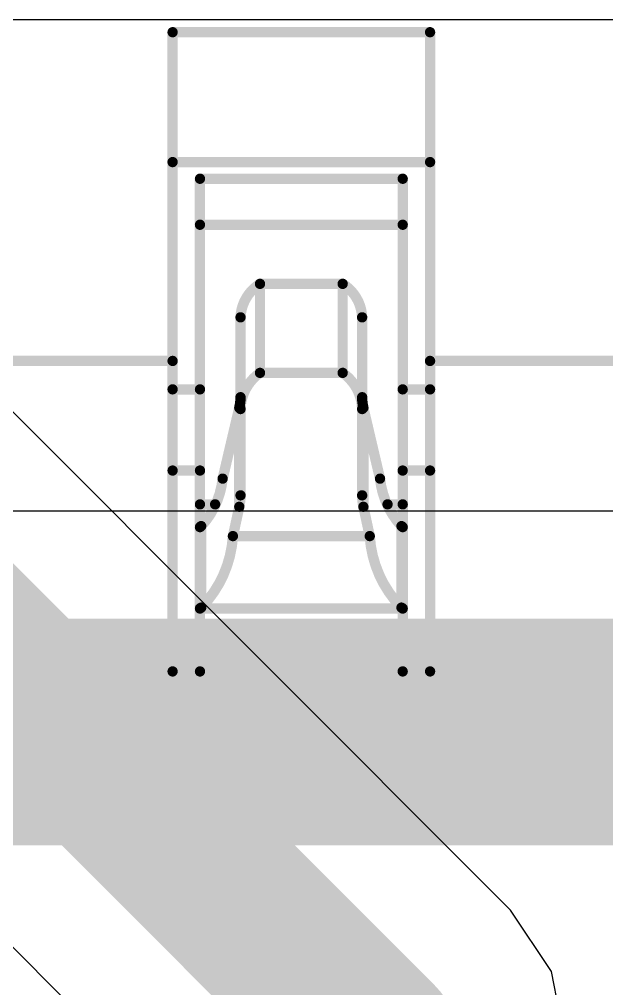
# Model space of a CAD drawing. Header units: inches. Extents: x -6 to 5433, y -4 to 5447.
# Drawn here: x 10.137 to 10.861, y 29.897 to 31.091 of the extents above; entities that cross this region are included whole.
import ezdxf

# ---------------------------------------------------------------- set-up
doc = ezdxf.new("R2010")
doc.units = ezdxf.units.IN
for name, color, linetype in [('Bottom Layer', 5, 'Continuous'), ('Mechanical 4', 56, 'Continuous'), ('Power', 76, 'Continuous'), ('Top Layer', 1, 'Continuous')]:
    doc.layers.add(name, color=color, linetype=linetype)

msp = doc.modelspace()

# ---------------------------------------------------------------- linework, layer by layer
at = {"layer": 'Bottom Layer'}
msp.add_line((14.45722534, 30.48476758), (10.07944644, 30.48476758), dxfattribs=at)
msp.add_lwpolyline([(4.55450194, 30.2128428, 0.2794, 0.2794, 0), (14.47733452, 30.2128428, 0.2794, 0.2794, 0)], format="xyseb", dxfattribs=at)
at = {"layer": 'Mechanical 4'}
for points in [[(10.3261541, 31.07494674, 0.0127, 0.0127, 0), (10.6436541, 31.07494674, 0.0127, 0.0127, 0)], [(10.3261541, 30.28744514, 0.0127, 0.0127, 0), (10.3261541, 31.07494674, 0.0127, 0.0127, 0)], [(10.6436541, 30.66994628, 0.0127, 0.0127, 0), (10.6436541, 31.07494674, 0.0127, 0.0127, 0)], [(10.3261541, 30.91494452, 0.0127, 0.0127, 0), (10.6436541, 30.91494452, 0.0127, 0.0127, 0)], [(10.35990562, 30.89440862, 0.0127, 0.0127, 0), (10.60990512, 30.89440862, 0.0127, 0.0127, 0)], [(10.35990562, 30.28744514, 0.0127, 0.0127, 0), (10.35990562, 30.89440862, 0.0127, 0.0127, 0)], [(10.60990512, 30.28744514, 0.0127, 0.0127, 0), (10.60990512, 30.89440862, 0.0127, 0.0127, 0)], [(10.35990562, 30.83773868, 0.0127, 0.0127, 0), (10.60990512, 30.83773868, 0.0127, 0.0127, 0)], [(10.40990552, 30.72369522, 0.0127, 0.0127, -0.2473774344944057), (10.4339136, 30.76494482, 0.0127, 0.0127, 0)], [(10.43391614, 30.76494482, 0.0127, 0.0127, 0), (10.5358946, 30.76494482, 0.0127, 0.0127, 0)], [(10.43391614, 30.65528286, 0.0127, 0.0127, 0), (10.43391614, 30.76494482, 0.0127, 0.0127, 0)], [(10.5358946, 30.65528286, 0.0127, 0.0127, 0), (10.5358946, 30.76494482, 0.0127, 0.0127, 0)], [(10.53589714, 30.76494482, 0.0127, 0.0127, -0.2473774344944055), (10.55990522, 30.72369522, 0.0127, 0.0127, 0)], [(10.40990552, 30.50434844, 0.0127, 0.0127, 0), (10.40990552, 30.72369522, 0.0127, 0.0127, 0)], [(10.55990522, 30.50434844, 0.0127, 0.0127, 0), (10.55990522, 30.72369522, 0.0127, 0.0127, 0)], [(10.0086541, 30.66994628, 0.0127, 0.0127, 0), (10.3261541, 30.66994628, 0.0127, 0.0127, 0)], [(10.6436541, 30.66994628, 0.0127, 0.0127, 0), (10.9611541, 30.66994628, 0.0127, 0.0127, 0)], [(10.6436541, 30.28744514, 0.0127, 0.0127, 0), (10.6436541, 30.66994628, 0.0127, 0.0127, 0)], [(10.40990552, 30.61071348, 0.0127, 0.0127, -0.2374800627721871), (10.4339136, 30.6552854, 0.0127, 0.0127, 0)], [(10.43391614, 30.65528286, 0.0127, 0.0127, 0), (10.5358946, 30.65528286, 0.0127, 0.0127, 0)], [(10.53589714, 30.6552854, 0.0127, 0.0127, -0.2374800627721868), (10.55990522, 30.61071348, 0.0127, 0.0127, 0)], [(10.3261541, 30.63494508, 0.0127, 0.0127, 0), (10.35990562, 30.63494508, 0.0127, 0.0127, 0)], [(10.60990512, 30.63494508, 0.0127, 0.0127, 0), (10.6436541, 30.63494508, 0.0127, 0.0127, 0)], [(10.40990552, 30.62525752, 0.0127, 0.0127, -0.05786385222314867), (10.4083866, 30.61223494, 0.0127, 0.0127, 0)], [(10.56142414, 30.61223494, 0.0127, 0.0127, -0.05786385222358634), (10.55990522, 30.62525752, 0.0127, 0.0127, 0)], [(10.3878634, 30.5249453, 0.0127, 0.0127, 0), (10.4083866, 30.61223494, 0.0127, 0.0127, 0)], [(10.4083866, 30.49027684, 0.0127, 0.0127, 0), (10.4083866, 30.61223494, 0.0127, 0.0127, 0)], [(10.56142414, 30.61223494, 0.0127, 0.0127, 0), (10.5819448, 30.5249453, 0.0127, 0.0127, 0)], [(10.56142414, 30.49027684, 0.0127, 0.0127, 0), (10.56142414, 30.61223494, 0.0127, 0.0127, 0)], [(10.3261541, 30.53494528, 0.0127, 0.0127, 0), (10.35990562, 30.53494528, 0.0127, 0.0127, 0)], [(10.60990512, 30.53494528, 0.0127, 0.0127, 0), (10.6436541, 30.53494528, 0.0127, 0.0127, 0)], [(10.38786594, 30.52494784, 0.0127, 0.0127, -0.1625906327552088), (10.36142454, 30.46645418, 0.0127, 0.0127, 0)], [(10.6083862, 30.46645418, 0.0127, 0.0127, -0.1625906327552086), (10.5819448, 30.52494784, 0.0127, 0.0127, 0)], [(10.40990552, 30.50434844, 0.0127, 0.0127, -0.05365793627952005), (10.4083866, 30.49027684, 0.0127, 0.0127, 0)], [(10.56142414, 30.49027684, 0.0127, 0.0127, -0.0536579362795205), (10.55990522, 30.50434844, 0.0127, 0.0127, 0)], [(10.35990562, 30.49328166, 0.0127, 0.0127, 0), (10.378567, 30.49328166, 0.0127, 0.0127, 0)], [(10.40053292, 30.45417836, 0.0127, 0.0127, 0), (10.4083866, 30.49027684, 0.0127, 0.0127, 0)], [(10.56142414, 30.49027684, 0.0127, 0.0127, 0), (10.56927782, 30.45417836, 0.0127, 0.0127, 0)], [(10.59124374, 30.49328166, 0.0127, 0.0127, 0), (10.60990512, 30.49328166, 0.0127, 0.0127, 0)], [(10.360914, 30.46613922, 0.0127, 0.0127, 0), (10.36142454, 30.46645418, 0.0127, 0.0127, 0)], [(10.36142454, 30.36607592, 0.0127, 0.0127, 0), (10.36142454, 30.46645418, 0.0127, 0.0127, 0)], [(10.6083862, 30.46645418, 0.0127, 0.0127, 0), (10.6086529, 30.46629416, 0.0127, 0.0127, 0)], [(10.6083862, 30.36607592, 0.0127, 0.0127, 0), (10.6083862, 30.46645418, 0.0127, 0.0127, 0)], [(10.6086529, 30.46629416, 0.0127, 0.0127, 0), (10.60891198, 30.46613414, 0.0127, 0.0127, 0)], [(10.35990562, 30.46521466, 0.0127, 0.0127, -0.0110217609132284), (10.35994118, 30.46530102, 0.0127, 0.0127, 0)], [(10.35994118, 30.46530102, 0.0127, 0.0127, -0.02840440648746202), (10.3599869, 30.46538992, 0.0127, 0.0127, 0)], [(10.3599869, 30.46538992, 0.0127, 0.0127, -0.03504147040798669), (10.36005294, 30.46548644, 0.0127, 0.0127, 0)], [(10.36005294, 30.46548644, 0.0127, 0.0127, -0.0323185832592217), (10.360152, 30.46559312, 0.0127, 0.0127, 0)], [(10.360152, 30.46559312, 0.0127, 0.0127, -0.02446223681965925), (10.36028916, 30.4657125, 0.0127, 0.0127, 0)], [(10.3602917, 30.46570996, 0.0127, 0.0127, -0.0137291896014631), (10.3604695, 30.46584458, 0.0127, 0.0127, 0)], [(10.3604695, 30.46584458, 0.0127, 0.0127, -0.008119992652896637), (10.36068032, 30.46598682, 0.0127, 0.0127, 0)], [(10.36067778, 30.46598936, 0.0127, 0.0127, -0.004820635683676854), (10.360914, 30.46613922, 0.0127, 0.0127, 0)], [(10.60890944, 30.4661316, 0.0127, 0.0127, -0.006054857902925145), (10.6091482, 30.46598174, 0.0127, 0.0127, 0)], [(10.60915074, 30.46598428, 0.0127, 0.0127, -0.01073696929498064), (10.60935648, 30.46584204, 0.0127, 0.0127, 0)], [(10.60935648, 30.4658395, 0.0127, 0.0127, -0.01856237098320617), (10.60952158, 30.4657125, 0.0127, 0.0127, 0)], [(10.60952158, 30.46571504, 0.0127, 0.0127, -0.02338621049397108), (10.60964604, 30.4655982, 0.0127, 0.0127, 0)], [(10.60964604, 30.46559565999999, 0.0127, 0.0127, -0.05432145124087056), (10.60980606, 30.465395, 0.0127, 0.0127, 0)], [(10.6098086, 30.46539754, 0.0127, 0.0127, -0.02859688068710218), (10.60990766, 30.46521466, 0.0127, 0.0127, 0)], [(10.40053292, 30.4541809, 0.0127, 0.0127, -0.1798939642534223), (10.36142454, 30.36607592, 0.0127, 0.0127, 0)], [(10.40053292, 30.45417836, 0.0127, 0.0127, 0), (10.56927782, 30.45417836, 0.0127, 0.0127, 0)], [(10.6083862, 30.36607592, 0.0127, 0.0127, -0.1798939642534224), (10.56927782, 30.4541809, 0.0127, 0.0127, 0)], [(10.35990562, 30.36514628, 0.0127, 0.0127, -0.01323430956366823), (10.35994118, 30.36521231999999, 0.0127, 0.0127, 0)], [(10.35990562, 30.36494562, 0.0127, 0.0127, 0), (10.60990512, 30.36494562, 0.0127, 0.0127, 0)], [(10.35994118, 30.36521231999999, 0.0127, 0.0127, -0.03268862855837561), (10.3599869, 30.36528089999999, 0.0127, 0.0127, 0)], [(10.3599869, 30.36527582, 0.0127, 0.0127, -0.03744583019144202), (10.36005294, 30.36534948, 0.0127, 0.0127, 0)], [(10.36005294, 30.36534948, 0.0127, 0.0127, -0.03188120477382805), (10.360152, 30.36542822, 0.0127, 0.0127, 0)], [(10.36014946, 30.36543076, 0.0127, 0.0127, -0.02261994772362603), (10.36028916, 30.3655222, 0.0127, 0.0127, 0)], [(10.36028916, 30.36551966, 0.0127, 0.0127, -0.01220889241932086), (10.36046696, 30.36561872, 0.0127, 0.0127, 0)], [(10.36046696, 30.36561872, 0.0127, 0.0127, -0.007070305401736383), (10.36067778, 30.3657254, 0.0127, 0.0127, 0)], [(10.36067778, 30.3657254, 0.0127, 0.0127, 0), (10.360914, 30.3658397, 0.0127, 0.0127, 0)], [(10.360914, 30.3658397, 0.0127, 0.0127, 0), (10.36142454, 30.36607592, 0.0127, 0.0127, 0)], [(10.6083862, 30.36607592, 0.0127, 0.0127, 0), (10.6086529, 30.365954, 0.0127, 0.0127, 0)], [(10.6086529, 30.365954, 0.0127, 0.0127, 0), (10.60891198, 30.36583716, 0.0127, 0.0127, 0)], [(10.60891198, 30.36583716, 0.0127, 0.0127, -0.005205334057748457), (10.60915074, 30.3657254, 0.0127, 0.0127, 0)], [(10.6091482, 30.36572286, 0.0127, 0.0127, -0.009375622331237895), (10.60935394, 30.36561618, 0.0127, 0.0127, 0)], [(10.60935394, 30.36561618, 0.0127, 0.0127, -0.01668702487754157), (10.60952158, 30.36551966, 0.0127, 0.0127, 0)], [(10.60952158, 30.36551966, 0.0127, 0.0127, -0.02199391695934208), (10.60964604, 30.3654333, 0.0127, 0.0127, 0)], [(10.6096435, 30.3654333, 0.0127, 0.0127, -0.0267508919486498), (10.60973748, 30.36535456, 0.0127, 0.0127, 0)], [(10.60974002, 30.36535456, 0.0127, 0.0127, -0.02828763820693025), (10.6098086, 30.36528344, 0.0127, 0.0127, 0)], [(10.6098086, 30.36528344, 0.0127, 0.0127, -0.03260546142989987), (10.60990512, 30.36514628, 0.0127, 0.0127, 0)], [(10.3261541, 30.28744514, 0.0127, 0.0127, 0), (10.6436541, 30.28744514, 0.0127, 0.0127, 0)]]:
    msp.add_lwpolyline(points, format="xyseb", dxfattribs=at)
for points in [[(10.3229791, 31.07494674, 0.00635, 0.00635, 1), (10.3293291, 31.07494674, 0.00635, 0.00635, 1)], [(10.3229791, 31.07494674, 0.00635, 0.00635, 1), (10.3293291, 31.07494674, 0.00635, 0.00635, 1)], [(10.6404791, 31.07494674, 0.00635, 0.00635, 1), (10.6468291, 31.07494674, 0.00635, 0.00635, 1)], [(10.6404791, 31.07494674, 0.00635, 0.00635, 1), (10.6468291, 31.07494674, 0.00635, 0.00635, 1)], [(10.3229791, 30.91494452, 0.00635, 0.00635, 1), (10.3293291, 30.91494452, 0.00635, 0.00635, 1)], [(10.6404791, 30.91494452, 0.00635, 0.00635, 1), (10.6468291, 30.91494452, 0.00635, 0.00635, 1)], [(10.35673062, 30.89440862, 0.00635, 0.00635, 1), (10.36308062, 30.89440862, 0.00635, 0.00635, 1)], [(10.35673062, 30.89440862, 0.00635, 0.00635, 1), (10.36308062, 30.89440862, 0.00635, 0.00635, 1)], [(10.60673012, 30.89440862, 0.00635, 0.00635, 1), (10.61308012, 30.89440862, 0.00635, 0.00635, 1)], [(10.60673012, 30.89440862, 0.00635, 0.00635, 1), (10.61308012, 30.89440862, 0.00635, 0.00635, 1)], [(10.35673062, 30.83773868, 0.00635, 0.00635, 1), (10.36308062, 30.83773868, 0.00635, 0.00635, 1)], [(10.60673012, 30.83773868, 0.00635, 0.00635, 1), (10.61308012, 30.83773868, 0.00635, 0.00635, 1)], [(10.4307386, 30.76494482, 0.00635, 0.00635, 1), (10.4370886, 30.76494482, 0.00635, 0.00635, 1)], [(10.43074114, 30.76494482, 0.00635, 0.00635, 1), (10.43709114, 30.76494482, 0.00635, 0.00635, 1)], [(10.43074114, 30.76494482, 0.00635, 0.00635, 1), (10.43709114, 30.76494482, 0.00635, 0.00635, 1)], [(10.5327196, 30.76494482, 0.00635, 0.00635, 1), (10.5390696, 30.76494482, 0.00635, 0.00635, 1)], [(10.5327196, 30.76494482, 0.00635, 0.00635, 1), (10.5390696, 30.76494482, 0.00635, 0.00635, 1)], [(10.53272214, 30.76494482, 0.00635, 0.00635, 1), (10.53907214, 30.76494482, 0.00635, 0.00635, 1)], [(10.40673052, 30.72369522, 0.00635, 0.00635, 1), (10.41308052, 30.72369522, 0.00635, 0.00635, 1)], [(10.40673052, 30.72369522, 0.00635, 0.00635, 1), (10.41308052, 30.72369522, 0.00635, 0.00635, 1)], [(10.55673022, 30.72369522, 0.00635, 0.00635, 1), (10.56308022, 30.72369522, 0.00635, 0.00635, 1)], [(10.55673022, 30.72369522, 0.00635, 0.00635, 1), (10.56308022, 30.72369522, 0.00635, 0.00635, 1)], [(10.3229791, 30.66994628, 0.00635, 0.00635, 1), (10.3293291, 30.66994628, 0.00635, 0.00635, 1)], [(10.6404791, 30.66994628, 0.00635, 0.00635, 1), (10.6468291, 30.66994628, 0.00635, 0.00635, 1)], [(10.6404791, 30.66994628, 0.00635, 0.00635, 1), (10.6468291, 30.66994628, 0.00635, 0.00635, 1)], [(10.6404791, 30.66994628, 0.00635, 0.00635, 1), (10.6468291, 30.66994628, 0.00635, 0.00635, 1)], [(10.4307386, 30.6552854, 0.00635, 0.00635, 1), (10.4370886, 30.6552854, 0.00635, 0.00635, 1)], [(10.43074114, 30.65528286, 0.00635, 0.00635, 1), (10.43709114, 30.65528286, 0.00635, 0.00635, 1)], [(10.43074114, 30.65528286, 0.00635, 0.00635, 1), (10.43709114, 30.65528286, 0.00635, 0.00635, 1)], [(10.5327196, 30.65528286, 0.00635, 0.00635, 1), (10.5390696, 30.65528286, 0.00635, 0.00635, 1)], [(10.5327196, 30.65528286, 0.00635, 0.00635, 1), (10.5390696, 30.65528286, 0.00635, 0.00635, 1)], [(10.53272214, 30.6552854, 0.00635, 0.00635, 1), (10.53907214, 30.6552854, 0.00635, 0.00635, 1)], [(10.3229791, 30.63494508, 0.00635, 0.00635, 1), (10.3293291, 30.63494508, 0.00635, 0.00635, 1)], [(10.35673062, 30.63494508, 0.00635, 0.00635, 1), (10.36308062, 30.63494508, 0.00635, 0.00635, 1)], [(10.60673012, 30.63494508, 0.00635, 0.00635, 1), (10.61308012, 30.63494508, 0.00635, 0.00635, 1)], [(10.6404791, 30.63494508, 0.00635, 0.00635, 1), (10.6468291, 30.63494508, 0.00635, 0.00635, 1)], [(10.40673052, 30.62525752, 0.00635, 0.00635, 1), (10.41308052, 30.62525752, 0.00635, 0.00635, 1)], [(10.55673022, 30.62525752, 0.00635, 0.00635, 1), (10.56308022, 30.62525752, 0.00635, 0.00635, 1)], [(10.4052116, 30.61223494, 0.00635, 0.00635, 1), (10.4115616, 30.61223494, 0.00635, 0.00635, 1)], [(10.4052116, 30.61223494, 0.00635, 0.00635, 1), (10.4115616, 30.61223494, 0.00635, 0.00635, 1)], [(10.4052116, 30.61223494, 0.00635, 0.00635, 1), (10.4115616, 30.61223494, 0.00635, 0.00635, 1)], [(10.40673052, 30.61071348, 0.00635, 0.00635, 1), (10.41308052, 30.61071348, 0.00635, 0.00635, 1)], [(10.55673022, 30.61071348, 0.00635, 0.00635, 1), (10.56308022, 30.61071348, 0.00635, 0.00635, 1)], [(10.55824914, 30.61223494, 0.00635, 0.00635, 1), (10.56459914, 30.61223494, 0.00635, 0.00635, 1)], [(10.55824914, 30.61223494, 0.00635, 0.00635, 1), (10.56459914, 30.61223494, 0.00635, 0.00635, 1)], [(10.55824914, 30.61223494, 0.00635, 0.00635, 1), (10.56459914, 30.61223494, 0.00635, 0.00635, 1)], [(10.3229791, 30.53494528, 0.00635, 0.00635, 1), (10.3293291, 30.53494528, 0.00635, 0.00635, 1)], [(10.35673062, 30.53494528, 0.00635, 0.00635, 1), (10.36308062, 30.53494528, 0.00635, 0.00635, 1)], [(10.60673012, 30.53494528, 0.00635, 0.00635, 1), (10.61308012, 30.53494528, 0.00635, 0.00635, 1)], [(10.6404791, 30.53494528, 0.00635, 0.00635, 1), (10.6468291, 30.53494528, 0.00635, 0.00635, 1)], [(10.3846884, 30.5249453, 0.00635, 0.00635, 1), (10.3910384, 30.5249453, 0.00635, 0.00635, 1)], [(10.38469094, 30.52494784, 0.00635, 0.00635, 1), (10.39104094, 30.52494784, 0.00635, 0.00635, 1)], [(10.5787698, 30.52494784, 0.00635, 0.00635, 1), (10.5851198, 30.52494784, 0.00635, 0.00635, 1)], [(10.5787698, 30.5249453, 0.00635, 0.00635, 1), (10.5851198, 30.5249453, 0.00635, 0.00635, 1)], [(10.40673052, 30.50434844, 0.00635, 0.00635, 1), (10.41308052, 30.50434844, 0.00635, 0.00635, 1)], [(10.40673052, 30.50434844, 0.00635, 0.00635, 1), (10.41308052, 30.50434844, 0.00635, 0.00635, 1)], [(10.55673022, 30.50434844, 0.00635, 0.00635, 1), (10.56308022, 30.50434844, 0.00635, 0.00635, 1)], [(10.55673022, 30.50434844, 0.00635, 0.00635, 1), (10.56308022, 30.50434844, 0.00635, 0.00635, 1)], [(10.35673062, 30.49328166, 0.00635, 0.00635, 1), (10.36308062, 30.49328166, 0.00635, 0.00635, 1)], [(10.375392, 30.49328166, 0.00635, 0.00635, 1), (10.381742, 30.49328166, 0.00635, 0.00635, 1)], [(10.4052116, 30.49027684, 0.00635, 0.00635, 1), (10.4115616, 30.49027684, 0.00635, 0.00635, 1)], [(10.4052116, 30.49027684, 0.00635, 0.00635, 1), (10.4115616, 30.49027684, 0.00635, 0.00635, 1)], [(10.4052116, 30.49027684, 0.00635, 0.00635, 1), (10.4115616, 30.49027684, 0.00635, 0.00635, 1)], [(10.55824914, 30.49027684, 0.00635, 0.00635, 1), (10.56459914, 30.49027684, 0.00635, 0.00635, 1)], [(10.55824914, 30.49027684, 0.00635, 0.00635, 1), (10.56459914, 30.49027684, 0.00635, 0.00635, 1)], [(10.55824914, 30.49027684, 0.00635, 0.00635, 1), (10.56459914, 30.49027684, 0.00635, 0.00635, 1)], [(10.58806874, 30.49328166, 0.00635, 0.00635, 1), (10.59441874, 30.49328166, 0.00635, 0.00635, 1)], [(10.60673012, 30.49328166, 0.00635, 0.00635, 1), (10.61308012, 30.49328166, 0.00635, 0.00635, 1)], [(10.35824954, 30.46645418, 0.00635, 0.00635, 1), (10.36459954, 30.46645418, 0.00635, 0.00635, 1)], [(10.35824954, 30.46645418, 0.00635, 0.00635, 1), (10.36459954, 30.46645418, 0.00635, 0.00635, 1)], [(10.35824954, 30.46645418, 0.00635, 0.00635, 1), (10.36459954, 30.46645418, 0.00635, 0.00635, 1)], [(10.6052112, 30.46645418, 0.00635, 0.00635, 1), (10.6115612, 30.46645418, 0.00635, 0.00635, 1)], [(10.6052112, 30.46645418, 0.00635, 0.00635, 1), (10.6115612, 30.46645418, 0.00635, 0.00635, 1)], [(10.6052112, 30.46645418, 0.00635, 0.00635, 1), (10.6115612, 30.46645418, 0.00635, 0.00635, 1)], [(10.6054779, 30.46629416, 0.00635, 0.00635, 1), (10.6118279, 30.46629416, 0.00635, 0.00635, 1)], [(10.6054779, 30.46629416, 0.00635, 0.00635, 1), (10.6118279, 30.46629416, 0.00635, 0.00635, 1)], [(10.35673062, 30.46521466, 0.00635, 0.00635, 1), (10.36308062, 30.46521466, 0.00635, 0.00635, 1)], [(10.35676618, 30.46530102, 0.00635, 0.00635, 1), (10.36311618, 30.46530102, 0.00635, 0.00635, 1)], [(10.35676618, 30.46530102, 0.00635, 0.00635, 1), (10.36311618, 30.46530102, 0.00635, 0.00635, 1)], [(10.3568119, 30.46538992, 0.00635, 0.00635, 1), (10.3631619, 30.46538992, 0.00635, 0.00635, 1)], [(10.3568119, 30.46538992, 0.00635, 0.00635, 1), (10.3631619, 30.46538992, 0.00635, 0.00635, 1)], [(10.35687794, 30.46548644, 0.00635, 0.00635, 1), (10.36322794, 30.46548644, 0.00635, 0.00635, 1)], [(10.35687794, 30.46548644, 0.00635, 0.00635, 1), (10.36322794, 30.46548644, 0.00635, 0.00635, 1)], [(10.356977, 30.46559312, 0.00635, 0.00635, 1), (10.363327, 30.46559312, 0.00635, 0.00635, 1)], [(10.356977, 30.46559312, 0.00635, 0.00635, 1), (10.363327, 30.46559312, 0.00635, 0.00635, 1)], [(10.35711416, 30.4657125, 0.00635, 0.00635, 1), (10.36346416, 30.4657125, 0.00635, 0.00635, 1)], [(10.3571167, 30.46570996, 0.00635, 0.00635, 1), (10.3634667, 30.46570996, 0.00635, 0.00635, 1)], [(10.3572945, 30.46584458, 0.00635, 0.00635, 1), (10.3636445, 30.46584458, 0.00635, 0.00635, 1)], [(10.3572945, 30.46584458, 0.00635, 0.00635, 1), (10.3636445, 30.46584458, 0.00635, 0.00635, 1)], [(10.35750278, 30.46598936, 0.00635, 0.00635, 1), (10.36385278, 30.46598936, 0.00635, 0.00635, 1)], [(10.35750532, 30.46598682, 0.00635, 0.00635, 1), (10.36385532, 30.46598682, 0.00635, 0.00635, 1)], [(10.357739, 30.46613922, 0.00635, 0.00635, 1), (10.364089, 30.46613922, 0.00635, 0.00635, 1)], [(10.357739, 30.46613922, 0.00635, 0.00635, 1), (10.364089, 30.46613922, 0.00635, 0.00635, 1)], [(10.60573444, 30.4661316, 0.00635, 0.00635, 1), (10.61208444, 30.4661316, 0.00635, 0.00635, 1)], [(10.60573698, 30.46613414, 0.00635, 0.00635, 1), (10.61208698, 30.46613414, 0.00635, 0.00635, 1)], [(10.6059732, 30.46598174, 0.00635, 0.00635, 1), (10.6123232, 30.46598174, 0.00635, 0.00635, 1)], [(10.60597574, 30.46598428, 0.00635, 0.00635, 1), (10.61232574, 30.46598428, 0.00635, 0.00635, 1)], [(10.60618148, 30.46584204, 0.00635, 0.00635, 1), (10.61253148, 30.46584204, 0.00635, 0.00635, 1)], [(10.60618148, 30.4658395, 0.00635, 0.00635, 1), (10.61253148, 30.4658395, 0.00635, 0.00635, 1)], [(10.60634658, 30.46571504, 0.00635, 0.00635, 1), (10.61269658, 30.46571504, 0.00635, 0.00635, 1)], [(10.60634658, 30.4657125, 0.00635, 0.00635, 1), (10.61269658, 30.4657125, 0.00635, 0.00635, 1)], [(10.60647104, 30.4655982, 0.00635, 0.00635, 1), (10.61282104, 30.4655982, 0.00635, 0.00635, 1)], [(10.60647104, 30.46559565999999, 0.00635, 0.00635, 1), (10.61282104, 30.46559565999999, 0.00635, 0.00635, 1)], [(10.60663106, 30.465395, 0.00635, 0.00635, 1), (10.61298106, 30.465395, 0.00635, 0.00635, 1)], [(10.6066336, 30.46539754, 0.00635, 0.00635, 1), (10.6129836, 30.46539754, 0.00635, 0.00635, 1)], [(10.60673266, 30.46521466, 0.00635, 0.00635, 1), (10.61308266, 30.46521466, 0.00635, 0.00635, 1)], [(10.39735792, 30.4541809, 0.00635, 0.00635, 1), (10.40370792, 30.4541809, 0.00635, 0.00635, 1)], [(10.39735792, 30.45417836, 0.00635, 0.00635, 1), (10.40370792, 30.45417836, 0.00635, 0.00635, 1)], [(10.39735792, 30.45417836, 0.00635, 0.00635, 1), (10.40370792, 30.45417836, 0.00635, 0.00635, 1)], [(10.56610282, 30.4541809, 0.00635, 0.00635, 1), (10.57245282, 30.4541809, 0.00635, 0.00635, 1)], [(10.56610282, 30.45417836, 0.00635, 0.00635, 1), (10.57245282, 30.45417836, 0.00635, 0.00635, 1)], [(10.56610282, 30.45417836, 0.00635, 0.00635, 1), (10.57245282, 30.45417836, 0.00635, 0.00635, 1)], [(10.35673062, 30.36514628, 0.00635, 0.00635, 1), (10.36308062, 30.36514628, 0.00635, 0.00635, 1)], [(10.35673062, 30.36494562, 0.00635, 0.00635, 1), (10.36308062, 30.36494562, 0.00635, 0.00635, 1)], [(10.35676618, 30.36521231999999, 0.00635, 0.00635, 1), (10.36311618, 30.36521231999999, 0.00635, 0.00635, 1)], [(10.35676618, 30.36521231999999, 0.00635, 0.00635, 1), (10.36311618, 30.36521231999999, 0.00635, 0.00635, 1)], [(10.3568119, 30.36528089999999, 0.00635, 0.00635, 1), (10.3631619, 30.36528089999999, 0.00635, 0.00635, 1)], [(10.3568119, 30.36527582, 0.00635, 0.00635, 1), (10.3631619, 30.36527582, 0.00635, 0.00635, 1)], [(10.35687794, 30.36534948, 0.00635, 0.00635, 1), (10.36322794, 30.36534948, 0.00635, 0.00635, 1)], [(10.35687794, 30.36534948, 0.00635, 0.00635, 1), (10.36322794, 30.36534948, 0.00635, 0.00635, 1)], [(10.35697446, 30.36543076, 0.00635, 0.00635, 1), (10.36332446, 30.36543076, 0.00635, 0.00635, 1)], [(10.356977, 30.36542822, 0.00635, 0.00635, 1), (10.363327, 30.36542822, 0.00635, 0.00635, 1)], [(10.35711416, 30.3655222, 0.00635, 0.00635, 1), (10.36346416, 30.3655222, 0.00635, 0.00635, 1)], [(10.35711416, 30.36551966, 0.00635, 0.00635, 1), (10.36346416, 30.36551966, 0.00635, 0.00635, 1)], [(10.35729196, 30.36561872, 0.00635, 0.00635, 1), (10.36364196, 30.36561872, 0.00635, 0.00635, 1)], [(10.35729196, 30.36561872, 0.00635, 0.00635, 1), (10.36364196, 30.36561872, 0.00635, 0.00635, 1)], [(10.35750278, 30.3657254, 0.00635, 0.00635, 1), (10.36385278, 30.3657254, 0.00635, 0.00635, 1)], [(10.35750278, 30.3657254, 0.00635, 0.00635, 1), (10.36385278, 30.3657254, 0.00635, 0.00635, 1)], [(10.357739, 30.3658397, 0.00635, 0.00635, 1), (10.364089, 30.3658397, 0.00635, 0.00635, 1)], [(10.357739, 30.3658397, 0.00635, 0.00635, 1), (10.364089, 30.3658397, 0.00635, 0.00635, 1)], [(10.35824954, 30.36607592, 0.00635, 0.00635, 1), (10.36459954, 30.36607592, 0.00635, 0.00635, 1)], [(10.35824954, 30.36607592, 0.00635, 0.00635, 1), (10.36459954, 30.36607592, 0.00635, 0.00635, 1)], [(10.35824954, 30.36607592, 0.00635, 0.00635, 1), (10.36459954, 30.36607592, 0.00635, 0.00635, 1)], [(10.6052112, 30.36607592, 0.00635, 0.00635, 1), (10.6115612, 30.36607592, 0.00635, 0.00635, 1)], [(10.6052112, 30.36607592, 0.00635, 0.00635, 1), (10.6115612, 30.36607592, 0.00635, 0.00635, 1)], [(10.6052112, 30.36607592, 0.00635, 0.00635, 1), (10.6115612, 30.36607592, 0.00635, 0.00635, 1)], [(10.6054779, 30.365954, 0.00635, 0.00635, 1), (10.6118279, 30.365954, 0.00635, 0.00635, 1)], [(10.6054779, 30.365954, 0.00635, 0.00635, 1), (10.6118279, 30.365954, 0.00635, 0.00635, 1)], [(10.60573698, 30.36583716, 0.00635, 0.00635, 1), (10.61208698, 30.36583716, 0.00635, 0.00635, 1)], [(10.60573698, 30.36583716, 0.00635, 0.00635, 1), (10.61208698, 30.36583716, 0.00635, 0.00635, 1)], [(10.6059732, 30.36572286, 0.00635, 0.00635, 1), (10.6123232, 30.36572286, 0.00635, 0.00635, 1)], [(10.60597574, 30.3657254, 0.00635, 0.00635, 1), (10.61232574, 30.3657254, 0.00635, 0.00635, 1)], [(10.60617894, 30.36561618, 0.00635, 0.00635, 1), (10.61252894, 30.36561618, 0.00635, 0.00635, 1)], [(10.60617894, 30.36561618, 0.00635, 0.00635, 1), (10.61252894, 30.36561618, 0.00635, 0.00635, 1)], [(10.60634658, 30.36551966, 0.00635, 0.00635, 1), (10.61269658, 30.36551966, 0.00635, 0.00635, 1)], [(10.60634658, 30.36551966, 0.00635, 0.00635, 1), (10.61269658, 30.36551966, 0.00635, 0.00635, 1)], [(10.6064685, 30.3654333, 0.00635, 0.00635, 1), (10.6128185, 30.3654333, 0.00635, 0.00635, 1)], [(10.60647104, 30.3654333, 0.00635, 0.00635, 1), (10.61282104, 30.3654333, 0.00635, 0.00635, 1)], [(10.60656248, 30.36535456, 0.00635, 0.00635, 1), (10.61291248, 30.36535456, 0.00635, 0.00635, 1)], [(10.60656502, 30.36535456, 0.00635, 0.00635, 1), (10.61291502, 30.36535456, 0.00635, 0.00635, 1)], [(10.6066336, 30.36528344, 0.00635, 0.00635, 1), (10.6129836, 30.36528344, 0.00635, 0.00635, 1)], [(10.6066336, 30.36528344, 0.00635, 0.00635, 1), (10.6129836, 30.36528344, 0.00635, 0.00635, 1)], [(10.60673012, 30.36514628, 0.00635, 0.00635, 1), (10.61308012, 30.36514628, 0.00635, 0.00635, 1)], [(10.60673012, 30.36494562, 0.00635, 0.00635, 1), (10.61308012, 30.36494562, 0.00635, 0.00635, 1)], [(10.3229791, 30.28744514, 0.00635, 0.00635, 1), (10.3293291, 30.28744514, 0.00635, 0.00635, 1)], [(10.3229791, 30.28744514, 0.00635, 0.00635, 1), (10.3293291, 30.28744514, 0.00635, 0.00635, 1)], [(10.35673062, 30.28744514, 0.00635, 0.00635, 1), (10.36308062, 30.28744514, 0.00635, 0.00635, 1)], [(10.60673012, 30.28744514, 0.00635, 0.00635, 1), (10.61308012, 30.28744514, 0.00635, 0.00635, 1)], [(10.6404791, 30.28744514, 0.00635, 0.00635, 1), (10.6468291, 30.28744514, 0.00635, 0.00635, 1)], [(10.6404791, 30.28744514, 0.00635, 0.00635, 1), (10.6468291, 30.28744514, 0.00635, 0.00635, 1)]]:
    msp.add_lwpolyline(points, format="xyseb", close=True, dxfattribs=at)
at = {"layer": 'Power'}
for p, q in [((10.74278522, 29.99321154), (10.0389817, 30.69701506)), ((9.709360819999999, 30.36739418), (10.34489676, 29.73185824)), ((10.7933109, 29.91759574), (10.74278522, 29.99321154)), ((10.8110528, 29.8284011), (10.7933109, 29.91759574))]:
    msp.add_line(p, q, dxfattribs=at)
for points in [[(9.6156272, 30.79074868, 0.2032, 0.2032, 0), (10.57797478, 29.8284011, 0.2032, 0.2032, 0)], [(10.57797478, 27.63581468, 0.2032, 0.2032, 0), (10.57797478, 29.8284011, 0.2032, 0.2032, 0)]]:
    msp.add_lwpolyline(points, format="xyseb", dxfattribs=at)
msp.add_lwpolyline([(10.52717478, 29.8284011, 0.1016, 0.1016, 1), (10.62877478, 29.8284011, 0.1016, 0.1016, 1)], format="xyseb", close=True, dxfattribs=at)
msp.add_lwpolyline([(10.52717478, 29.8284011, 0.1016, 0.1016, 1), (10.62877478, 29.8284011, 0.1016, 0.1016, 1)], format="xyseb", close=True, dxfattribs=at)
at = {"layer": 'Top Layer'}
for p, q in [((10.08542814, 31.09074808), (11.84009824, 31.09074808)), ((13.76800904, 30.48476758), (10.07944644, 30.48476758))]:
    msp.add_line(p, q, dxfattribs=at)
msp.add_lwpolyline([(4.55450194, 30.2128428, 0.2794, 0.2794, 0), (13.88064534, 30.2128428, 0.2794, 0.2794, 0)], format="xyseb", dxfattribs=at)

doc.saveas('drawing.dxf')
